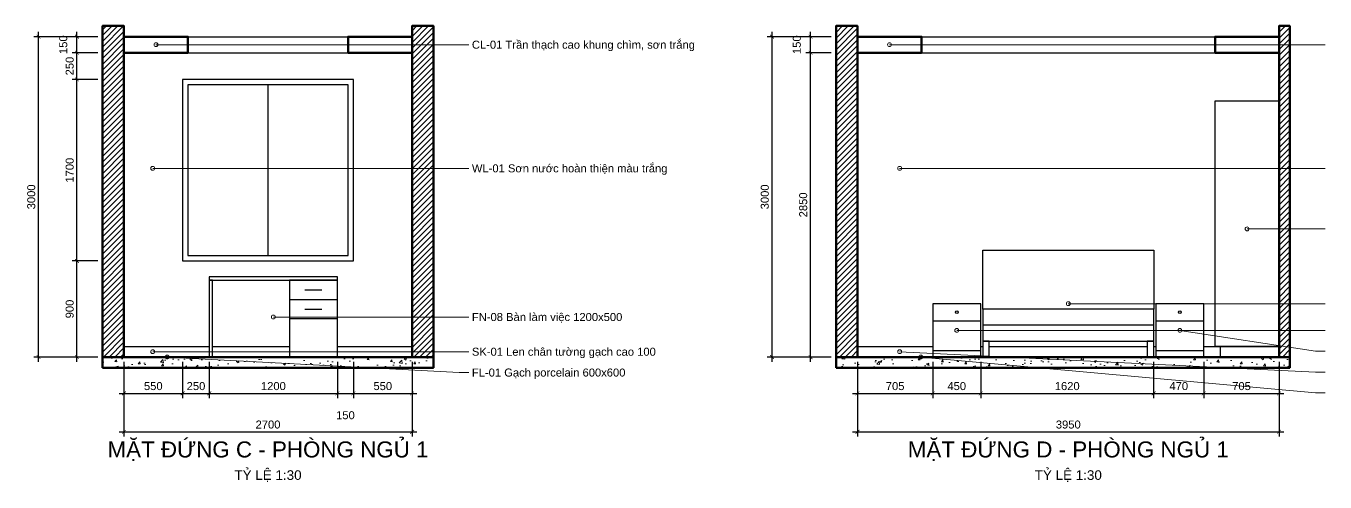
# Model space of a CAD drawing. Header units: millimetres. Extents: x -3500 to 198005, y -63125 to 18900.
# Drawn here: x 139328 to 151498, y -50834 to -46564 of the extents above; entities that cross this region are included whole.
import ezdxf
from ezdxf.enums import TextEntityAlignment as Align

# ---------------------------------------------------------------- set-up
doc = ezdxf.new("R2010")
doc.units = ezdxf.units.MM
doc.header["$LTSCALE"] = 40
for name, color, linetype, lineweight in [('A-ANNO-DIMS', 1, 'Continuous', 18), ('A-ANNO-NOTE', 7, 'Continuous', 18), ('A-ANNO-TEXT', 7, 'Continuous', 18), ('A-ELEV', 7, 'Continuous', 25), ('A-ELEV-OTLN', 7, 'Continuous', 50), ('A-GLAZ', 4, 'Continuous', 25), ('A-SECT', 7, 'Continuous', 50), ('A-SECT-PATT', 8, 'Continuous', 9)]:
    doc.layers.add(name, color=color, linetype=linetype, lineweight=lineweight)
doc.styles.add('MCP-ARIAL', font='arial.ttf')
doc.dimstyles.new('MCP-1-30', dxfattribs={"dimscale": 30, "dimtxt": 2.5, "dimasz": 1.2, "dimexe": 1.5, "dimexo": 1.5, "dimgap": 1, "dimtad": 1, "dimdec": 0, "dimdsep": 46, "dimtxsty": 'MCP-ARIAL', "dimblk": 'ARCHTICK', "dimblk1": 'ARCHTICK', "dimblk2": 'ARCHTICK', "dimcen": 0.09, "dimdle": 1.5, "dimclrd": 256, "dimclre": 256, "dimclrt": 256, "dimadec": 0, "dimazin": 0, "dimtfac": 1, "dimtdec": 4, "dimtmove": 2, "dimatfit": 3, "dimfxl": 1, "dimtolj": 1, "dimtzin": 0, "dimarcsym": 0})

# ---------------------------------------------------------------- blocks, each defined once
blk = doc.blocks.new('_ArchTick')
at = {"color": 0, "linetype": 'ByBlock', "const_width": 0.15}
blk.add_lwpolyline([(-0.5, -0.5), (0.5, 0.5)], dxfattribs=at)
blk = doc.blocks.new('*D158')
at = {"layer": 'A-ANNO-DIMS', "lineweight": -2, "transparency": 16777216}
for p, q in [((140246, -49709), (140246, -50049)), ((140796, -49709), (140796, -50049)), ((140201, -50004), (140841, -50004))]:
    blk.add_line(p, q, dxfattribs=at)
at = {"layer": 'Defpoints', "color": 0, "transparency": 16777216}
for p in [(140246, -49664), (140796, -49664), (140796, -50004)]:
    blk.add_point(p, dxfattribs=at)
at = {"layer": 'A-ANNO-DIMS', "lineweight": -2, "transparency": 16777216, "xscale": 36, "yscale": 36, "zscale": 36, "rotation": 180}
blk.add_blockref('_ArchTick', (140246, -50004), dxfattribs=at)
at = {"layer": 'A-ANNO-DIMS', "lineweight": -2, "transparency": 16777216, "xscale": 36, "yscale": 36, "zscale": 36}
blk.add_blockref('_ArchTick', (140796, -50004), dxfattribs=at)
at = {"layer": 'A-ANNO-DIMS', "transparency": 16777216, "insert": (140521, -49936), "char_height": 75, "attachment_point": 5, "style": 'MCP-ARIAL'}
blk.add_mtext('\\A1;550', dxfattribs=at)
blk = doc.blocks.new('*D159')
at = {"layer": 'A-ANNO-DIMS', "lineweight": -2, "transparency": 16777216}
for p, q in [((140796, -49709), (140796, -50049)), ((141046, -49709), (141046, -50049)), ((140751, -50004), (141091, -50004))]:
    blk.add_line(p, q, dxfattribs=at)
at = {"layer": 'Defpoints', "color": 0, "transparency": 16777216}
for p in [(140796, -49664), (141046, -49664), (141046, -50004)]:
    blk.add_point(p, dxfattribs=at)
at = {"layer": 'A-ANNO-DIMS', "lineweight": -2, "transparency": 16777216, "xscale": 36, "yscale": 36, "zscale": 36, "rotation": 180}
blk.add_blockref('_ArchTick', (140796, -50004), dxfattribs=at)
at = {"layer": 'A-ANNO-DIMS', "lineweight": -2, "transparency": 16777216, "xscale": 36, "yscale": 36, "zscale": 36}
blk.add_blockref('_ArchTick', (141046, -50004), dxfattribs=at)
at = {"layer": 'A-ANNO-DIMS', "transparency": 16777216, "insert": (140921, -49936), "char_height": 75, "attachment_point": 5, "style": 'MCP-ARIAL'}
blk.add_mtext('\\A1;250', dxfattribs=at)
blk = doc.blocks.new('*D160')
at = {"layer": 'A-ANNO-DIMS', "lineweight": -2, "transparency": 16777216}
for p, q in [((141046, -49709), (141046, -50049)), ((142246, -49709), (142246, -50049)), ((141001, -50004), (142291, -50004))]:
    blk.add_line(p, q, dxfattribs=at)
at = {"layer": 'Defpoints', "color": 0, "transparency": 16777216}
for p in [(141046, -49664), (142246, -49664), (142246, -50004)]:
    blk.add_point(p, dxfattribs=at)
at = {"layer": 'A-ANNO-DIMS', "lineweight": -2, "transparency": 16777216, "xscale": 36, "yscale": 36, "zscale": 36, "rotation": 180}
blk.add_blockref('_ArchTick', (141046, -50004), dxfattribs=at)
at = {"layer": 'A-ANNO-DIMS', "lineweight": -2, "transparency": 16777216, "xscale": 36, "yscale": 36, "zscale": 36}
blk.add_blockref('_ArchTick', (142246, -50004), dxfattribs=at)
at = {"layer": 'A-ANNO-DIMS', "transparency": 16777216, "insert": (141646, -49936), "char_height": 75, "attachment_point": 5, "style": 'MCP-ARIAL'}
blk.add_mtext('\\A1;1200', dxfattribs=at)
blk = doc.blocks.new('*D161')
at = {"layer": 'A-ANNO-DIMS', "lineweight": -2, "transparency": 16777216}
for p, q in [((142246, -49709), (142246, -50049)), ((142396, -49709), (142396, -50049)), ((142201, -50004), (142441, -50004))]:
    blk.add_line(p, q, dxfattribs=at)
at = {"layer": 'Defpoints', "color": 0, "transparency": 16777216}
for p in [(142246, -49664), (142396, -49664), (142396, -50004)]:
    blk.add_point(p, dxfattribs=at)
at = {"layer": 'A-ANNO-DIMS', "lineweight": -2, "transparency": 16777216, "xscale": 36, "yscale": 36, "zscale": 36, "rotation": 180}
blk.add_blockref('_ArchTick', (142246, -50004), dxfattribs=at)
at = {"layer": 'A-ANNO-DIMS', "lineweight": -2, "transparency": 16777216, "xscale": 36, "yscale": 36, "zscale": 36}
blk.add_blockref('_ArchTick', (142396, -50004), dxfattribs=at)
at = {"layer": 'A-ANNO-DIMS', "transparency": 16777216, "insert": (142321, -50209), "char_height": 75, "attachment_point": 5, "style": 'MCP-ARIAL'}
blk.add_mtext('\\A1;150', dxfattribs=at)
blk = doc.blocks.new('*D162')
at = {"layer": 'A-ANNO-DIMS', "lineweight": -2, "transparency": 16777216}
for p, q in [((142396, -49709), (142396, -50049)), ((142946, -49709), (142946, -50049)), ((142351, -50004), (142991, -50004))]:
    blk.add_line(p, q, dxfattribs=at)
at = {"layer": 'Defpoints', "color": 0, "transparency": 16777216}
for p in [(142396, -49664), (142946, -49664), (142946, -50004)]:
    blk.add_point(p, dxfattribs=at)
at = {"layer": 'A-ANNO-DIMS', "lineweight": -2, "transparency": 16777216, "xscale": 36, "yscale": 36, "zscale": 36, "rotation": 180}
blk.add_blockref('_ArchTick', (142396, -50004), dxfattribs=at)
at = {"layer": 'A-ANNO-DIMS', "lineweight": -2, "transparency": 16777216, "xscale": 36, "yscale": 36, "zscale": 36}
blk.add_blockref('_ArchTick', (142946, -50004), dxfattribs=at)
at = {"layer": 'A-ANNO-DIMS', "transparency": 16777216, "insert": (142671, -49936), "char_height": 75, "attachment_point": 5, "style": 'MCP-ARIAL'}
blk.add_mtext('\\A1;550', dxfattribs=at)
blk = doc.blocks.new('*D163')
at = {"layer": 'A-ANNO-DIMS', "lineweight": -2, "transparency": 16777216}
for p, q in [((140246, -49709), (140246, -50409)), ((142946, -49709), (142946, -50409)), ((140201, -50364), (142991, -50364))]:
    blk.add_line(p, q, dxfattribs=at)
at = {"layer": 'Defpoints', "color": 0, "transparency": 16777216}
for p in [(140246, -49664), (142946, -49664), (142946, -50364)]:
    blk.add_point(p, dxfattribs=at)
at = {"layer": 'A-ANNO-DIMS', "lineweight": -2, "transparency": 16777216, "xscale": 36, "yscale": 36, "zscale": 36, "rotation": 180}
blk.add_blockref('_ArchTick', (140246, -50364), dxfattribs=at)
at = {"layer": 'A-ANNO-DIMS', "lineweight": -2, "transparency": 16777216, "xscale": 36, "yscale": 36, "zscale": 36}
blk.add_blockref('_ArchTick', (142946, -50364), dxfattribs=at)
at = {"layer": 'A-ANNO-DIMS', "transparency": 16777216, "insert": (141596, -50296), "char_height": 75, "attachment_point": 5, "style": 'MCP-ARIAL'}
blk.add_mtext('\\A1;2700', dxfattribs=at)
blk = doc.blocks.new('*D164')
at = {"layer": 'A-ANNO-DIMS', "lineweight": -2, "transparency": 16777216}
for p, q in [((140001, -48764), (139761, -48764)), ((139806, -49709), (139806, -48719)), ((140001, -49664), (139761, -49664))]:
    blk.add_line(p, q, dxfattribs=at)
at = {"layer": 'Defpoints', "color": 0, "transparency": 16777216}
for p in [(139806, -48764), (140046, -48764), (140046, -49664)]:
    blk.add_point(p, dxfattribs=at)
at = {"layer": 'A-ANNO-DIMS', "lineweight": -2, "transparency": 16777216, "xscale": 36, "yscale": 36, "zscale": 36}
for p, rotation in [((139806, -48764), 90), ((139806, -49664), 270)]:
    blk.add_blockref('_ArchTick', p, dxfattribs=dict(at, rotation=rotation))
at = {"layer": 'A-ANNO-DIMS', "transparency": 16777216, "insert": (139738, -49214), "char_height": 75, "attachment_point": 5, "rotation": 90, "style": 'MCP-ARIAL'}
blk.add_mtext('\\A1;900', dxfattribs=at)
blk = doc.blocks.new('*D165')
at = {"layer": 'A-ANNO-DIMS', "lineweight": -2, "transparency": 16777216}
for p, q in [((140001, -47064), (139761, -47064)), ((139806, -48809), (139806, -47019)), ((140001, -48764), (139761, -48764))]:
    blk.add_line(p, q, dxfattribs=at)
at = {"layer": 'Defpoints', "color": 0, "transparency": 16777216}
for p in [(139806, -47064), (140046, -47064), (140046, -48764)]:
    blk.add_point(p, dxfattribs=at)
at = {"layer": 'A-ANNO-DIMS', "lineweight": -2, "transparency": 16777216, "xscale": 36, "yscale": 36, "zscale": 36}
for p, rotation in [((139806, -47064), 90), ((139806, -48764), 270)]:
    blk.add_blockref('_ArchTick', p, dxfattribs=dict(at, rotation=rotation))
at = {"layer": 'A-ANNO-DIMS', "transparency": 16777216, "insert": (139738, -47914), "char_height": 75, "attachment_point": 5, "rotation": 90, "style": 'MCP-ARIAL'}
blk.add_mtext('\\A1;1700', dxfattribs=at)
blk = doc.blocks.new('*D166')
at = {"layer": 'A-ANNO-DIMS', "lineweight": -2, "transparency": 16777216}
for p, q in [((140001, -46814), (139761, -46814)), ((139806, -47109), (139806, -46769)), ((140001, -47064), (139761, -47064))]:
    blk.add_line(p, q, dxfattribs=at)
at = {"layer": 'Defpoints', "color": 0, "transparency": 16777216}
for p in [(139806, -46814), (140046, -46814), (140046, -47064)]:
    blk.add_point(p, dxfattribs=at)
at = {"layer": 'A-ANNO-DIMS', "lineweight": -2, "transparency": 16777216, "xscale": 36, "yscale": 36, "zscale": 36}
for p, rotation in [((139806, -46814), 90), ((139806, -47064), 270)]:
    blk.add_blockref('_ArchTick', p, dxfattribs=dict(at, rotation=rotation))
at = {"layer": 'A-ANNO-DIMS', "transparency": 16777216, "insert": (139738, -46939), "char_height": 75, "attachment_point": 5, "rotation": 90, "style": 'MCP-ARIAL'}
blk.add_mtext('\\A1;250', dxfattribs=at)
blk = doc.blocks.new('*D167')
at = {"layer": 'A-ANNO-DIMS', "lineweight": -2, "transparency": 16777216}
for p, q in [((140001, -46664), (139761, -46664)), ((139806, -46859), (139806, -46619)), ((140001, -46814), (139761, -46814))]:
    blk.add_line(p, q, dxfattribs=at)
at = {"layer": 'Defpoints', "color": 0, "transparency": 16777216}
for p in [(139806, -46664), (140046, -46664), (140046, -46814)]:
    blk.add_point(p, dxfattribs=at)
at = {"layer": 'A-ANNO-DIMS', "lineweight": -2, "transparency": 16777216, "xscale": 36, "yscale": 36, "zscale": 36}
for p, rotation in [((139806, -46664), 90), ((139806, -46814), 270)]:
    blk.add_blockref('_ArchTick', p, dxfattribs=dict(at, rotation=rotation))
at = {"layer": 'A-ANNO-DIMS', "transparency": 16777216, "insert": (139678, -46739), "char_height": 75, "attachment_point": 5, "rotation": 90, "style": 'MCP-ARIAL'}
blk.add_mtext('\\A1;150', dxfattribs=at)
blk = doc.blocks.new('*D168')
at = {"layer": 'A-ANNO-DIMS', "lineweight": -2, "transparency": 16777216}
for p, q in [((140001, -46664), (139401, -46664)), ((139446, -49709), (139446, -46619)), ((140001, -49664), (139401, -49664))]:
    blk.add_line(p, q, dxfattribs=at)
at = {"layer": 'Defpoints', "color": 0, "transparency": 16777216}
for p in [(139446, -46664), (140046, -46664), (140046, -49664)]:
    blk.add_point(p, dxfattribs=at)
at = {"layer": 'A-ANNO-DIMS', "lineweight": -2, "transparency": 16777216, "xscale": 36, "yscale": 36, "zscale": 36}
for p, rotation in [((139446, -46664), 90), ((139446, -49664), 270)]:
    blk.add_blockref('_ArchTick', p, dxfattribs=dict(at, rotation=rotation))
at = {"layer": 'A-ANNO-DIMS', "transparency": 16777216, "insert": (139378, -48164), "char_height": 75, "attachment_point": 5, "rotation": 90, "style": 'MCP-ARIAL'}
blk.add_mtext('\\A1;3000', dxfattribs=at)
blk = doc.blocks.new('*D169')
at = {"layer": 'A-ANNO-DIMS', "lineweight": -2, "transparency": 16777216}
for p, q in [((147118, -49709), (147118, -50049)), ((147823, -49709), (147823, -50049)), ((147073, -50004), (147868, -50004))]:
    blk.add_line(p, q, dxfattribs=at)
at = {"layer": 'Defpoints', "color": 0, "transparency": 16777216}
for p in [(147118, -49664), (147823, -49664), (147823, -50004)]:
    blk.add_point(p, dxfattribs=at)
at = {"layer": 'A-ANNO-DIMS', "lineweight": -2, "transparency": 16777216, "xscale": 36, "yscale": 36, "zscale": 36, "rotation": 180}
blk.add_blockref('_ArchTick', (147118, -50004), dxfattribs=at)
at = {"layer": 'A-ANNO-DIMS', "lineweight": -2, "transparency": 16777216, "xscale": 36, "yscale": 36, "zscale": 36}
blk.add_blockref('_ArchTick', (147823, -50004), dxfattribs=at)
at = {"layer": 'A-ANNO-DIMS', "transparency": 16777216, "insert": (147471, -49936), "char_height": 75, "attachment_point": 5, "style": 'MCP-ARIAL'}
blk.add_mtext('\\A1;705', dxfattribs=at)
blk = doc.blocks.new('*D170')
at = {"layer": 'A-ANNO-DIMS', "lineweight": -2, "transparency": 16777216}
for p, q in [((147823, -49709), (147823, -50049)), ((148273, -49709), (148273, -50049)), ((147778, -50004), (148318, -50004))]:
    blk.add_line(p, q, dxfattribs=at)
at = {"layer": 'Defpoints', "color": 0, "transparency": 16777216}
for p in [(147823, -49664), (148273, -49664), (148273, -50004)]:
    blk.add_point(p, dxfattribs=at)
at = {"layer": 'A-ANNO-DIMS', "lineweight": -2, "transparency": 16777216, "xscale": 36, "yscale": 36, "zscale": 36, "rotation": 180}
blk.add_blockref('_ArchTick', (147823, -50004), dxfattribs=at)
at = {"layer": 'A-ANNO-DIMS', "lineweight": -2, "transparency": 16777216, "xscale": 36, "yscale": 36, "zscale": 36}
blk.add_blockref('_ArchTick', (148273, -50004), dxfattribs=at)
at = {"layer": 'A-ANNO-DIMS', "transparency": 16777216, "insert": (148048, -49936), "char_height": 75, "attachment_point": 5, "style": 'MCP-ARIAL'}
blk.add_mtext('\\A1;450', dxfattribs=at)
blk = doc.blocks.new('*D171')
at = {"layer": 'A-ANNO-DIMS', "lineweight": -2, "transparency": 16777216}
for p, q in [((148273, -49709), (148273, -50049)), ((149893, -49709), (149893, -50049)), ((148228, -50004), (149938, -50004))]:
    blk.add_line(p, q, dxfattribs=at)
at = {"layer": 'Defpoints', "color": 0, "transparency": 16777216}
for p in [(148273, -49664), (149893, -49664), (149893, -50004)]:
    blk.add_point(p, dxfattribs=at)
at = {"layer": 'A-ANNO-DIMS', "lineweight": -2, "transparency": 16777216, "xscale": 36, "yscale": 36, "zscale": 36, "rotation": 180}
blk.add_blockref('_ArchTick', (148273, -50004), dxfattribs=at)
at = {"layer": 'A-ANNO-DIMS', "lineweight": -2, "transparency": 16777216, "xscale": 36, "yscale": 36, "zscale": 36}
blk.add_blockref('_ArchTick', (149893, -50004), dxfattribs=at)
at = {"layer": 'A-ANNO-DIMS', "transparency": 16777216, "insert": (149083, -49936), "char_height": 75, "attachment_point": 5, "style": 'MCP-ARIAL'}
blk.add_mtext('\\A1;1620', dxfattribs=at)
blk = doc.blocks.new('*D172')
at = {"layer": 'A-ANNO-DIMS', "lineweight": -2, "transparency": 16777216}
for p, q in [((149893, -49709), (149893, -50049)), ((150363, -49709), (150363, -50049)), ((149848, -50004), (150408, -50004))]:
    blk.add_line(p, q, dxfattribs=at)
at = {"layer": 'Defpoints', "color": 0, "transparency": 16777216}
for p in [(149893, -49664), (150363, -49664), (150363, -50004)]:
    blk.add_point(p, dxfattribs=at)
at = {"layer": 'A-ANNO-DIMS', "lineweight": -2, "transparency": 16777216, "xscale": 36, "yscale": 36, "zscale": 36, "rotation": 180}
blk.add_blockref('_ArchTick', (149893, -50004), dxfattribs=at)
at = {"layer": 'A-ANNO-DIMS', "lineweight": -2, "transparency": 16777216, "xscale": 36, "yscale": 36, "zscale": 36}
blk.add_blockref('_ArchTick', (150363, -50004), dxfattribs=at)
at = {"layer": 'A-ANNO-DIMS', "transparency": 16777216, "insert": (150128, -49936), "char_height": 75, "attachment_point": 5, "style": 'MCP-ARIAL'}
blk.add_mtext('\\A1;470', dxfattribs=at)
blk = doc.blocks.new('*D173')
at = {"layer": 'A-ANNO-DIMS', "lineweight": -2, "transparency": 16777216}
for p, q in [((150363, -49709), (150363, -50049)), ((151068, -49709), (151068, -50049)), ((150318, -50004), (151113, -50004))]:
    blk.add_line(p, q, dxfattribs=at)
at = {"layer": 'Defpoints', "color": 0, "transparency": 16777216}
for p in [(150363, -49664), (151068, -49664), (151068, -50004)]:
    blk.add_point(p, dxfattribs=at)
at = {"layer": 'A-ANNO-DIMS', "lineweight": -2, "transparency": 16777216, "xscale": 36, "yscale": 36, "zscale": 36, "rotation": 180}
blk.add_blockref('_ArchTick', (150363, -50004), dxfattribs=at)
at = {"layer": 'A-ANNO-DIMS', "lineweight": -2, "transparency": 16777216, "xscale": 36, "yscale": 36, "zscale": 36}
blk.add_blockref('_ArchTick', (151068, -50004), dxfattribs=at)
at = {"layer": 'A-ANNO-DIMS', "transparency": 16777216, "insert": (150716, -49936), "char_height": 75, "attachment_point": 5, "style": 'MCP-ARIAL'}
blk.add_mtext('\\A1;705', dxfattribs=at)
blk = doc.blocks.new('*D174')
at = {"layer": 'A-ANNO-DIMS', "lineweight": -2, "transparency": 16777216}
for p, q in [((147118, -49709), (147118, -50409)), ((151068, -49709), (151068, -50409)), ((147073, -50364), (151113, -50364))]:
    blk.add_line(p, q, dxfattribs=at)
at = {"layer": 'Defpoints', "color": 0, "transparency": 16777216}
for p in [(147118, -49664), (151068, -49664), (151068, -50364)]:
    blk.add_point(p, dxfattribs=at)
at = {"layer": 'A-ANNO-DIMS', "lineweight": -2, "transparency": 16777216, "xscale": 36, "yscale": 36, "zscale": 36, "rotation": 180}
blk.add_blockref('_ArchTick', (147118, -50364), dxfattribs=at)
at = {"layer": 'A-ANNO-DIMS', "lineweight": -2, "transparency": 16777216, "xscale": 36, "yscale": 36, "zscale": 36}
blk.add_blockref('_ArchTick', (151068, -50364), dxfattribs=at)
at = {"layer": 'A-ANNO-DIMS', "transparency": 16777216, "insert": (149093, -50296), "char_height": 75, "attachment_point": 5, "style": 'MCP-ARIAL'}
blk.add_mtext('\\A1;3950', dxfattribs=at)
blk = doc.blocks.new('*D175')
at = {"layer": 'A-ANNO-DIMS', "lineweight": -2, "transparency": 16777216}
for p, q in [((146873, -46814), (146633, -46814)), ((146678, -49709), (146678, -46769)), ((146873, -49664), (146633, -49664))]:
    blk.add_line(p, q, dxfattribs=at)
at = {"layer": 'Defpoints', "color": 0, "transparency": 16777216}
for p in [(146678, -46814), (146918, -46814), (146918, -49664)]:
    blk.add_point(p, dxfattribs=at)
at = {"layer": 'A-ANNO-DIMS', "lineweight": -2, "transparency": 16777216, "xscale": 36, "yscale": 36, "zscale": 36}
for p, rotation in [((146678, -46814), 90), ((146678, -49664), 270)]:
    blk.add_blockref('_ArchTick', p, dxfattribs=dict(at, rotation=rotation))
at = {"layer": 'A-ANNO-DIMS', "transparency": 16777216, "insert": (146610, -48239), "char_height": 75, "attachment_point": 5, "rotation": 90, "style": 'MCP-ARIAL'}
blk.add_mtext('\\A1;2850', dxfattribs=at)
blk = doc.blocks.new('*D176')
at = {"layer": 'A-ANNO-DIMS', "lineweight": -2, "transparency": 16777216}
for p, q in [((146873, -46664), (146633, -46664)), ((146678, -46859), (146678, -46619)), ((146873, -46814), (146633, -46814))]:
    blk.add_line(p, q, dxfattribs=at)
at = {"layer": 'Defpoints', "color": 0, "transparency": 16777216}
for p in [(146678, -46664), (146918, -46664), (146918, -46814)]:
    blk.add_point(p, dxfattribs=at)
at = {"layer": 'A-ANNO-DIMS', "lineweight": -2, "transparency": 16777216, "xscale": 36, "yscale": 36, "zscale": 36}
for p, rotation in [((146678, -46664), 90), ((146678, -46814), 270)]:
    blk.add_blockref('_ArchTick', p, dxfattribs=dict(at, rotation=rotation))
at = {"layer": 'A-ANNO-DIMS', "transparency": 16777216, "insert": (146550, -46739), "char_height": 75, "attachment_point": 5, "rotation": 90, "style": 'MCP-ARIAL'}
blk.add_mtext('\\A1;150', dxfattribs=at)
blk = doc.blocks.new('*D177')
at = {"layer": 'A-ANNO-DIMS', "lineweight": -2, "transparency": 16777216}
for p, q in [((146873, -46664), (146273, -46664)), ((146318, -49709), (146318, -46619)), ((146873, -49664), (146273, -49664))]:
    blk.add_line(p, q, dxfattribs=at)
at = {"layer": 'Defpoints', "color": 0, "transparency": 16777216}
for p in [(146318, -46664), (146918, -46664), (146918, -49664)]:
    blk.add_point(p, dxfattribs=at)
at = {"layer": 'A-ANNO-DIMS', "lineweight": -2, "transparency": 16777216, "xscale": 36, "yscale": 36, "zscale": 36}
for p, rotation in [((146318, -46664), 90), ((146318, -49664), 270)]:
    blk.add_blockref('_ArchTick', p, dxfattribs=dict(at, rotation=rotation))
at = {"layer": 'A-ANNO-DIMS', "transparency": 16777216, "insert": (146250, -48164), "char_height": 75, "attachment_point": 5, "rotation": 90, "style": 'MCP-ARIAL'}
blk.add_mtext('\\A1;3000', dxfattribs=at)

msp = doc.modelspace()

# ---------------------------------------------------------------- hatches: boundary and pattern name
at = {"layer": 'A-SECT-PATT'}
h = msp.add_hatch(dxfattribs=at)
h.set_pattern_fill('ANSI31', color=256, scale=12, style=0)
h.paths.add_polyline_path([(140045.87, -49663.86), (140245.87, -49663.86), (140245.87, -46563.86), (140045.87, -46563.86)], flags=16)
h = msp.add_hatch(dxfattribs=at)
h.set_pattern_fill('ANSI31', color=256, scale=12, style=0)
h.paths.add_polyline_path([(142945.87, -49663.86), (143145.87, -49663.86), (143145.87, -46563.86), (142945.87, -46563.86)], flags=16)
h = msp.add_hatch(dxfattribs=at)
h.set_pattern_fill('ANSI31', color=256, scale=12, style=0)
h.paths.add_polyline_path([(146918.37, -49663.86), (147118.37, -49663.86), (147118.37, -46563.86), (146918.37, -46563.86)], flags=16)
h = msp.add_hatch(dxfattribs=at)
h.set_pattern_fill('ANSI31', color=256, scale=12, style=0)
h.paths.add_polyline_path([(151068.37, -49663.86), (151168.37, -49663.86), (151168.37, -46563.86), (151068.37, -46563.86)], flags=16)
h = msp.add_hatch(dxfattribs=at)
h.set_pattern_fill('AR-CONC', color=256, scale=1.2, style=0)
h.paths.add_polyline_path([(140045.87, -49763.86), (143145.87, -49763.86), (143145.87, -49663.86), (140045.87, -49663.86)], flags=16)
h = msp.add_hatch(dxfattribs=at)
h.set_pattern_fill('AR-CONC', color=256, scale=1.2, style=0)
h.paths.add_polyline_path([(146918.37, -49763.86), (151168.37, -49763.86), (151168.37, -49663.86), (146918.37, -49663.86)], flags=16)

# ---------------------------------------------------------------- linework, layer by layer
at = {"layer": 'A-ANNO-NOTE'}
for points in [[(140545.87, -46738.86), (143385.87, -46738.86), (143475.87, -46738.86)], [(147418.37, -46738.86), (151408.37, -46738.86), (151498.37, -46738.86)], [(140515.87, -47896.86), (143385.87, -47896.86), (143475.87, -47896.86)], [(147513.37, -47896.86), (151408.37, -47896.86), (151498.37, -47896.86)], [(150768.37, -48463.86), (151408.37, -48463.86), (151498.37, -48463.86)], [(149093.37, -49163.86), (151408.37, -49163.86), (151498.37, -49163.86)], [(141645.87, -49288.86), (143385.87, -49288.86), (143475.87, -49288.86)], [(148048.37, -49413.86), (151408.37, -49413.86), (151498.37, -49413.86)], [(150138.37, -49413.86), (151408.37, -49608.86), (151498.37, -49608.86)], [(140515.87, -49613.86), (143385.87, -49613.86), (143475.87, -49613.86)], [(147513.37, -49613.86), (151408.37, -49803.86), (151498.37, -49803.86)], [(140650.87, -49663.86), (143385.87, -49808.86), (143475.87, -49808.86)], [(147710.87, -49663.86), (151408.37, -49998.86), (151498.37, -49998.86)]]:
    msp.add_lwpolyline(points, dxfattribs=at)
for centre in [(140545.87, -46738.86), (147418.37, -46738.86), (140515.87, -47896.86), (147513.37, -47896.86), (150768.37, -48463.86), (149093.37, -49163.86), (141645.87, -49288.86), (148048.37, -49413.86), (150138.37, -49413.86), (140515.87, -49613.86), (140650.87, -49663.86), (147513.37, -49613.86), (147710.87, -49663.86)]:
    msp.add_circle(centre, 18, dxfattribs=at)
at = {"layer": 'A-ELEV'}
for p, q in [((140245.87, -46663.86), (142945.87, -46663.86)), ((140845.87, -46813.86), (140845.87, -46663.86)), ((142345.87, -46813.86), (142345.87, -46663.86)), ((147118.37, -46663.86), (151068.37, -46663.86)), ((147718.37, -46813.86), (147718.37, -46663.86)), ((150468.37, -46813.86), (150468.37, -46663.86)), ((140245.87, -46813.86), (142945.87, -46813.86)), ((147118.37, -46813.86), (151068.37, -46813.86)), ((142395.87, -47063.86), (140795.87, -47063.86)), ((140795.87, -47063.86), (140795.87, -48763.86)), ((142395.87, -48763.86), (142395.87, -47063.86)), ((150468.37, -49563.86), (150468.37, -47263.86)), ((150468.37, -47263.86), (151068.37, -47263.86)), ((151068.37, -47263.86), (151068.37, -49563.86)), ((148293.37, -49213.86), (148293.37, -48663.86)), ((148293.37, -48663.86), (149893.37, -48663.86)), ((149893.37, -48663.86), (149893.37, -49213.86)), ((140795.87, -48763.86), (142395.87, -48763.86)), ((142245.87, -48913.86), (141045.87, -48913.86)), ((141045.87, -48913.86), (141045.87, -48943.86)), ((142245.87, -48943.86), (142245.87, -48913.86)), ((141045.87, -48943.86), (142245.87, -48943.86)), ((141075.87, -48943.86), (141045.87, -48943.86)), ((141045.87, -48943.86), (141045.87, -49663.86)), ((141075.87, -49663.86), (141075.87, -48943.86)), ((142245.87, -48943.86), (141795.87, -48943.86)), ((141795.87, -48943.86), (141795.87, -49663.86)), ((141940.87, -49033.86), (142100.87, -49033.86)), ((142245.87, -49663.86), (142245.87, -48943.86)), ((141795.87, -49123.86), (142245.87, -49123.86)), ((148273.37, -49163.86), (147823.37, -49163.86)), ((147823.37, -49163.86), (147823.37, -49663.86)), ((148273.37, -49663.86), (148273.37, -49163.86)), ((150363.37, -49163.86), (149913.37, -49163.86)), ((149913.37, -49163.86), (149913.37, -49663.86)), ((150363.37, -49663.86), (150363.37, -49163.86)), ((141940.87, -49213.86), (142100.87, -49213.86)), ((149893.37, -49213.86), (148293.37, -49213.86)), ((148293.37, -49213.86), (148293.37, -49363.86)), ((149893.37, -49363.86), (149893.37, -49213.86)), ((141795.87, -49303.86), (142245.87, -49303.86)), ((147823.37, -49323.86), (148273.37, -49323.86)), ((149893.37, -49363.86), (148293.37, -49363.86)), ((148293.37, -49363.86), (148293.37, -49513.86)), ((149893.37, -49513.86), (149893.37, -49363.86)), ((149913.37, -49323.86), (150363.37, -49323.86)), ((148353.37, -49513.86), (148293.37, -49513.86)), ((148293.37, -49513.86), (148293.37, -49663.86)), ((148293.37, -49513.86), (149893.37, -49513.86)), ((148353.37, -49663.86), (148353.37, -49513.86)), ((149893.37, -49513.86), (149833.37, -49513.86)), ((149833.37, -49513.86), (149833.37, -49663.86)), ((149893.37, -49663.86), (149893.37, -49513.86)), ((140245.87, -49563.86), (141045.87, -49563.86)), ((141075.87, -49563.86), (141795.87, -49563.86)), ((142245.87, -49563.86), (142945.87, -49563.86)), ((147118.37, -49563.86), (147823.37, -49563.86)), ((147823.37, -49603.86), (148273.37, -49603.86)), ((148273.37, -49563.86), (148293.37, -49563.86)), ((148353.37, -49563.86), (149833.37, -49563.86)), ((149893.37, -49563.86), (149913.37, -49563.86)), ((149913.37, -49603.86), (150363.37, -49603.86)), ((150363.37, -49563.86), (150518.37, -49563.86)), ((151068.37, -49563.86), (150468.37, -49563.86)), ((150518.37, -49663.86), (150518.37, -49563.86)), ((150518.37, -49563.86), (151068.37, -49563.86)), ((151068.37, -49563.86), (151068.37, -49663.86)), ((141045.87, -49663.86), (141075.87, -49663.86)), ((141795.87, -49663.86), (142245.87, -49663.86)), ((147823.37, -49663.86), (148273.37, -49663.86)), ((148293.37, -49663.86), (148353.37, -49663.86)), ((149833.37, -49663.86), (149893.37, -49663.86)), ((149913.37, -49663.86), (150363.37, -49663.86)), ((151068.37, -49663.86), (150518.37, -49663.86))]:
    msp.add_line(p, q, dxfattribs=at)
for centre in [(148048.37, -49243.86), (150138.37, -49243.86)]:
    msp.add_circle(centre, 12, dxfattribs=at)
at = {"layer": 'A-ELEV-OTLN'}
for p, q in [((140245.87, -49663.86), (142945.87, -49663.86)), ((147118.37, -49663.86), (151068.37, -49663.86))]:
    msp.add_line(p, q, dxfattribs=at)
at = {"layer": 'A-GLAZ'}
for p, q in [((142345.87, -47113.86), (140845.87, -47113.86)), ((140845.87, -47113.86), (140845.87, -48713.86)), ((141595.87, -48713.86), (141595.87, -47113.86)), ((142345.87, -48713.86), (142345.87, -47113.86)), ((140845.87, -48713.86), (142345.87, -48713.86))]:
    msp.add_line(p, q, dxfattribs=at)
at = {"layer": 'A-SECT'}
for points in [[(140045.87, -49663.86), (140245.87, -49663.86), (140245.87, -46563.86), (140045.87, -46563.86)], [(142945.87, -49663.86), (143145.87, -49663.86), (143145.87, -46563.86), (142945.87, -46563.86)], [(146918.37, -49663.86), (147118.37, -49663.86), (147118.37, -46563.86), (146918.37, -46563.86)], [(151068.37, -49663.86), (151168.37, -49663.86), (151168.37, -46563.86), (151068.37, -46563.86)], [(140245.87, -46813.86), (140845.87, -46813.86), (140845.87, -46663.86), (140245.87, -46663.86)], [(142345.87, -46813.86), (142945.87, -46813.86), (142945.87, -46663.86), (142345.87, -46663.86)], [(147118.37, -46813.86), (147718.37, -46813.86), (147718.37, -46663.86), (147118.37, -46663.86)], [(150468.37, -46813.86), (151068.37, -46813.86), (151068.37, -46663.86), (150468.37, -46663.86)], [(140045.87, -49763.86), (143145.87, -49763.86), (143145.87, -49663.86), (140045.87, -49663.86)], [(146918.37, -49763.86), (151168.37, -49763.86), (151168.37, -49663.86), (146918.37, -49663.86)]]:
    msp.add_lwpolyline(points, close=True, dxfattribs=at)

# ---------------------------------------------------------------- texts
at = {"layer": 'A-ANNO-NOTE', "style": 'MCP-ARIAL'}
for s, p in [('CL-01 Trần thạch cao khung chìm, sơn trắng', (143505.87, -46738.86)), ('WL-01 Sơn nước hoàn thiện màu trắng', (143505.87, -47896.86)), ('FN-08 Bàn làm việc 1200x500', (143505.87, -49288.86)), ('SK-01 Len chân tường gạch cao 100', (143505.87, -49613.86)), ('FL-01 Gạch porcelain 600x600', (143505.87, -49808.86))]:
    msp.add_text(s, height=75, dxfattribs=at).set_placement(p, align=Align.MIDDLE_LEFT)
at = {"layer": 'A-ANNO-TEXT', "style": 'MCP-ARIAL'}
for s, height, p in [('MẶT ĐỨNG C - PHÒNG NGỦ 1', 150, (141595.87, -50603.86)), ('MẶT ĐỨNG D - PHÒNG NGỦ 1', 150, (149093.37, -50603.86)), ('TỶ LỆ 1:30', 90, (141595.87, -50813.86)), ('TỶ LỆ 1:30', 90, (149093.37, -50813.86))]:
    msp.add_text(s, height=height, dxfattribs=at).set_placement(p, align=Align.CENTER)

# ---------------------------------------------------------------- dimensions: what is measured, and where the dimension line sits
at = {"layer": 'A-ANNO-DIMS'}
for base, p1, p2, picture, middle in [((139445.87, -46663.86), (140045.87, -49663.86), (140045.87, -46663.86), '*D168', (139377.551, -48163.86)), ((139805.87, -46663.86), (140045.87, -46813.86), (140045.87, -46663.86), '*D167', (139677.577, -46738.86)), ((146318.37, -46663.86), (146918.37, -49663.86), (146918.37, -46663.86), '*D177', (146250.051, -48163.86)), ((146678.37, -46663.86), (146918.37, -46813.86), (146918.37, -46663.86), '*D176', (146550.077, -46738.86)), ((139805.87, -46813.86), (140045.87, -47063.86), (140045.87, -46813.86), '*D166', (139737.577, -46938.86)), ((146678.37, -46813.86), (146918.37, -49663.86), (146918.37, -46813.86), '*D175', (146610.077, -48238.86)), ((139805.87, -47063.86), (140045.87, -48763.86), (140045.87, -47063.86), '*D165', (139737.577, -47913.86)), ((139805.87, -48763.86), (140045.87, -49663.86), (140045.87, -48763.86), '*D164', (139737.577, -49213.86))]:
    dim = msp.add_linear_dim(base=base, p1=p1, p2=p2, angle=90, dimstyle='MCP-1-30', dxfattribs=at)
    dim.commit()
    dim.dimension.update_dxf_attribs({"geometry": picture, "text_midpoint": middle})
for base, p1, p2, picture, middle in [((140795.87, -50003.86), (140245.87, -49663.86), (140795.87, -49663.86), '*D158', (140520.87, -49935.567)), ((142945.87, -50363.86), (140245.87, -49663.86), (142945.87, -49663.86), '*D163', (141595.87, -50295.567)), ((141045.87, -50003.86), (140795.87, -49663.86), (141045.87, -49663.86), '*D159', (140920.87, -49935.567)), ((142245.87, -50003.86), (141045.87, -49663.86), (142245.87, -49663.86), '*D160', (141645.87, -49935.567)), ((142395.87, -50003.86), (142245.87, -49663.86), (142395.87, -49663.86), '*D161', (142320.87, -50208.739)), ((142945.87, -50003.86), (142395.87, -49663.86), (142945.87, -49663.86), '*D162', (142670.87, -49935.567)), ((147823.37, -50003.86), (147118.37, -49663.86), (147823.37, -49663.86), '*D169', (147470.87, -49935.567)), ((151068.37, -50363.86), (147118.37, -49663.86), (151068.37, -49663.86), '*D174', (149093.37, -50295.541)), ((148273.37, -50003.86), (147823.37, -49663.86), (148273.37, -49663.86), '*D170', (148048.37, -49935.567)), ((149893.37, -50003.86), (148273.37, -49663.86), (149893.37, -49663.86), '*D171', (149083.37, -49935.567)), ((150363.37, -50003.86), (149893.37, -49663.86), (150363.37, -49663.86), '*D172', (150128.37, -49935.567)), ((151068.37, -50003.86), (150363.37, -49663.86), (151068.37, -49663.86), '*D173', (150715.87, -49935.567))]:
    dim = msp.add_linear_dim(base=base, p1=p1, p2=p2, dimstyle='MCP-1-30', dxfattribs=at)
    dim.commit()
    dim.dimension.update_dxf_attribs({"geometry": picture, "text_midpoint": middle})

doc.saveas('drawing.dxf')
